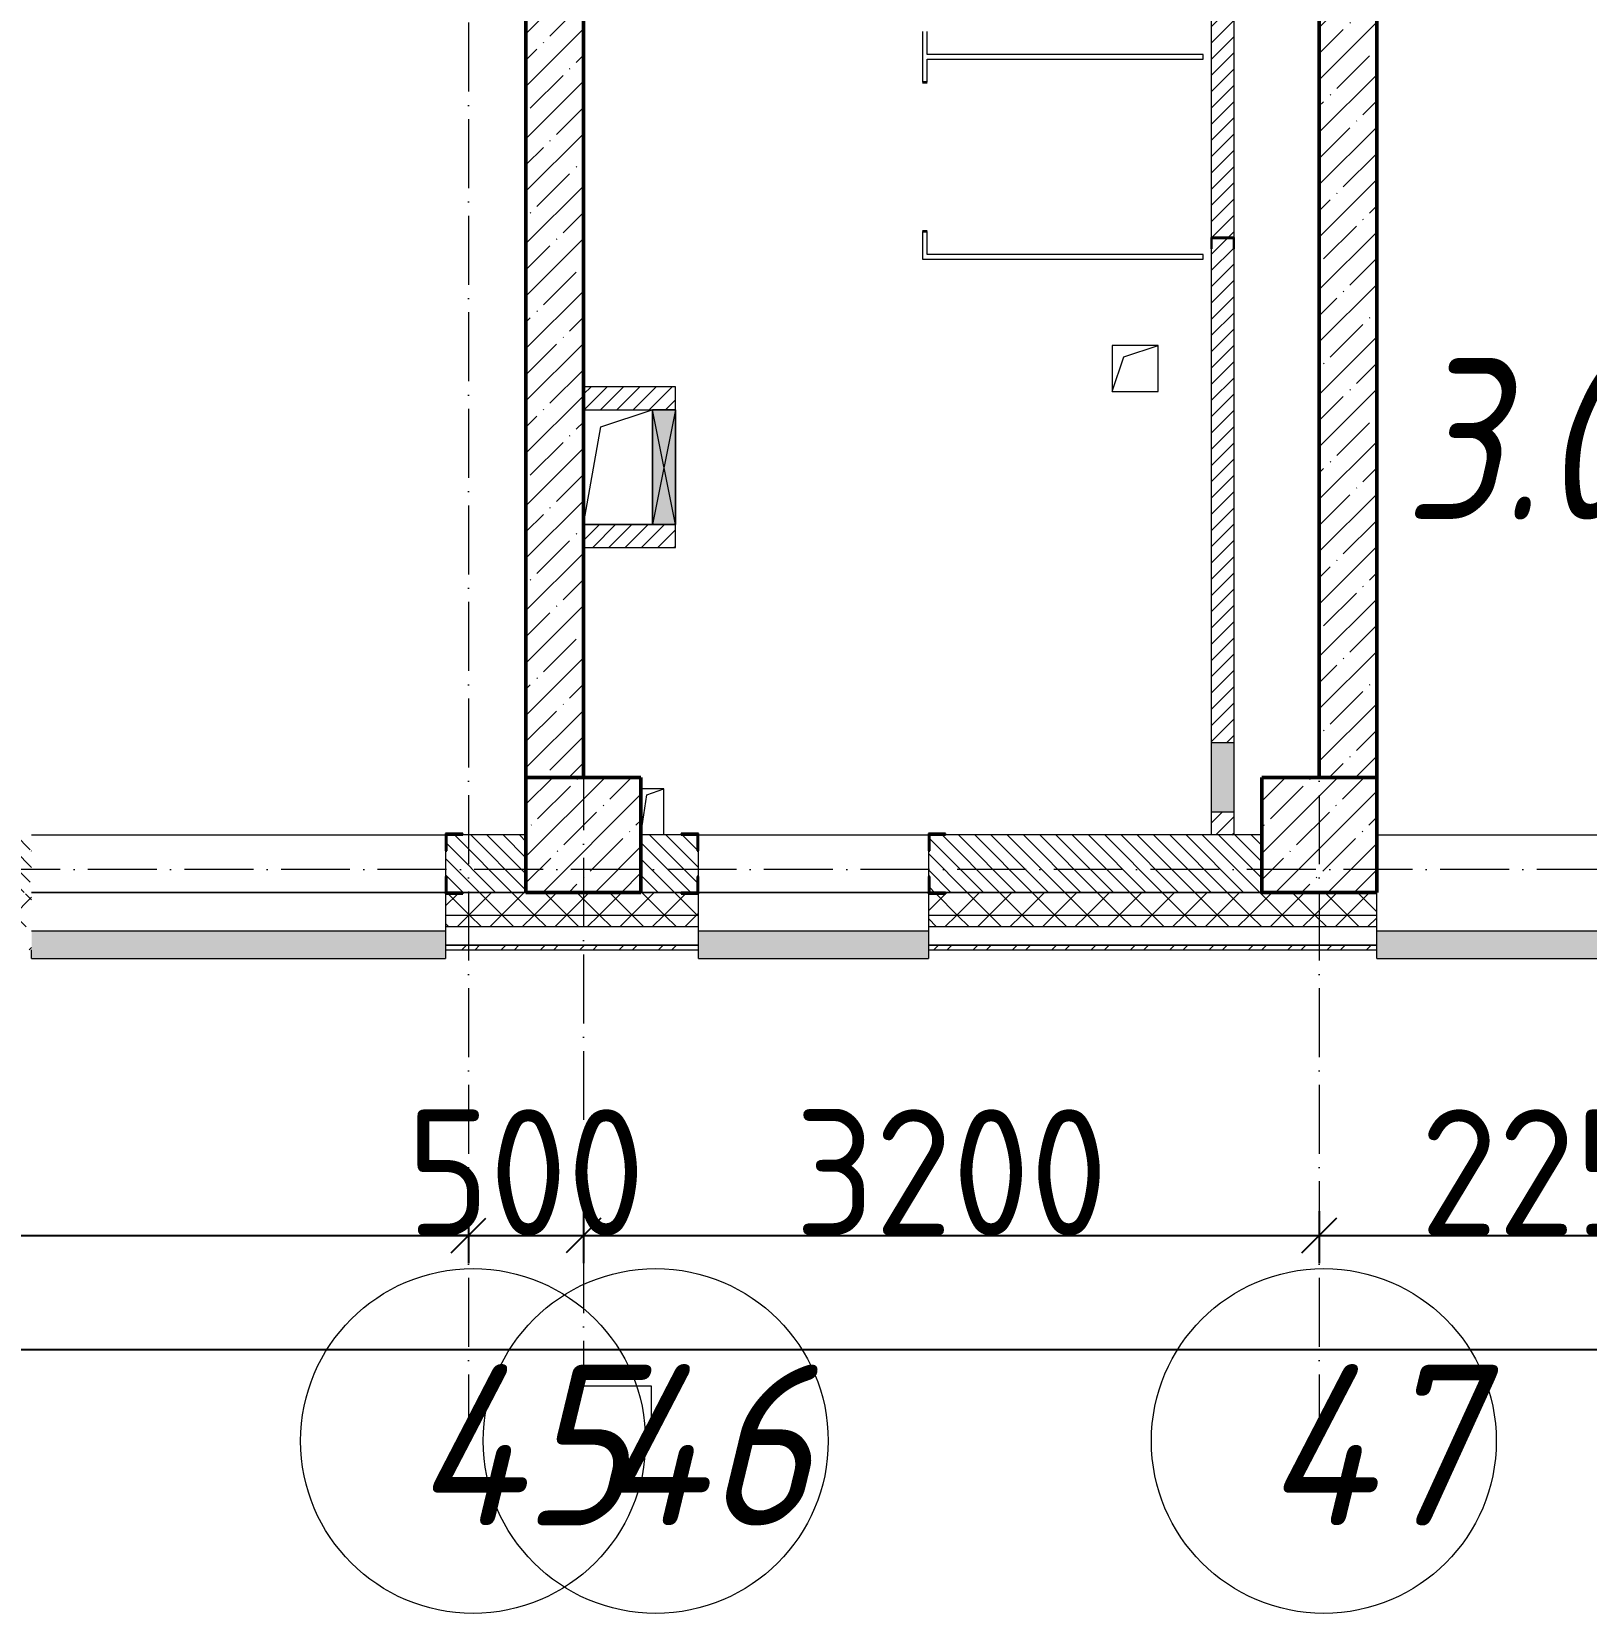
# Model space of a CAD drawing. Header units: millimetres. Extents: x -12989 to 629078, y -109036 to 555275.
# Drawn here: x 584610 to 591372, y -38472 to -31590 of the extents above; entities that cross this region are included whole.
import ezdxf

# ---------------------------------------------------------------- set-up
doc = ezdxf.new("R2010")
doc.units = ezdxf.units.MM
doc.linetypes.add('50_200_ШТРИХ_1Т_ш5_п1_п1_', pattern=[700, 500, -100, 0, -100])
for name, color, linetype, lineweight in [('A-____-____-DIMS', 7, 'Continuous', 9), ('A-DETL-GENF-OTLN', 7, 'Continuous', 9), ('A-DOOR-OPNG-MCUT', 7, 'Continuous', 35), ('A-FLOR-____-OTLN', 7, 'Continuous', 9), ('A-GENM-____-MCUT', 7, 'Continuous', 25), ('A-GENM-____-OTLN', 7, 'Continuous', 9), ('A-GENM-____-OTLN-1', 7, 'Continuous', 25), ('A-GLAZ-____-OTLN', 7, 'Continuous', 9), ('A-WALL-____-MCUT', 7, 'Continuous', 13), ('A-WALL-____-MCUT-1', 7, 'Continuous', 9), ('A-WALL-____-MCUT-2', 7, 'Continuous', 50), ('A-WALL-____-OTLN', 7, 'Continuous', 9), ('A-WALL-____-PATT-1', 7, 'Continuous', 9), ('A-WALL-FNSH-MCUT-1', 7, 'Continuous', 9), ('S-COLS-____-MCUT', 7, 'Continuous', 50), ('S-COLS-____-OTLN', 7, 'Continuous', 9), ('S-GRID-____-IDEN', 7, 'Continuous', 9), ('S-GRID-____-OTLN-1', 7, '50_200_ШТРИХ_1Т_ш5_п1_п1_', 9), ('Марки помещений', 7, 'Continuous', 9)]:
    doc.layers.add(name, color=color, linetype=linetype, lineweight=lineweight)
doc.layers.add('A-DOOR-____-OTLN-1', color=7, linetype='Continuous', lineweight=9, true_color=0xffffff)
doc.layers.add('A-GLAZ-____-OTLN-1', color=7, linetype='Continuous', lineweight=9, true_color=0xc0c0c0)
doc.styles.add('ISOCPEUR_I_2', font='isocpeui.ttf', dxfattribs={"width": 0.85, "height": 2.3})
doc.styles.add('ISOCPEUR_I_9', font='isocpeui.ttf', dxfattribs={"width": 0.9, "height": 250})
doc.styles.add('СПДС', font='isocpeur.ttf', dxfattribs={"width": 0.9})
doc.dimstyles.new('ISO-2_5_0_9К_БОЛЬШОЙ_ОСИ', dxfattribs={"dimscale": 304.8, "dimtxt": 248.995294, "dimasz": 0.492126, "dimexe": 0.393701, "dimexo": 0, "dimgap": 0, "dimtad": 1, "dimdec": 0, "dimzin": 0, "dimdsep": 46, "dimtxsty": 'ISOCPEUR_I_9', "dimblk1": 'OBLIQUE', "dimblk2": 'OBLIQUE', "dimsah": 1, "dimcen": 0.09, "dimdle": 0.393701, "dimazin": 0, "dimtfac": 1, "dimtdec": 4, "dimtix": 1, "dimtmove": 0, "dimatfit": 3, "dimfxl": 1, "dimtvp": 1, "dimtolj": 1, "dimtzin": 0, "dimarcsym": 2})
pattern_1 = [(45, (523510, -90515.61), (-114.04925, 114.04925), []), (45, (523624.06, -90515.61), (-114.04925, 114.04925), [201.612, -40.322, 3.353, -36.97])]
pattern_2 = [(45, (523510.01, -90515.61), (-70.71068, 70.71068), []), (135, (523510.01, -90515.61), (-70.71068, -70.71068), [])]
pattern_3 = [(45, (523510.01, -90515.614), (-35.35534, 35.35534), [])]
pattern_4 = [(135, (523510.01, -90515.614), (-35.35534, -35.35534), [])]

# ---------------------------------------------------------------- blocks, each defined once
blk = doc.blocks.new('BSC_Колонна _Прямоугольная - 500х500-V20-АР1_План отверстий 3 этажа в осях 1-64_Ю-ЯЯ')
at = {"layer": 'S-COLS-____-OTLN'}
h = blk.add_hatch(dxfattribs=at)
h.set_pattern_fill('FP_27', color=256, style=0, pattern_type=2)
h.set_pattern_definition([(45, (-63500, -55431.04), (-114.04925, 114.04925), []), (45, (-63385.95, -55431.04), (-114.04925, 114.04925), [201.613, -40.323, 3.353, -36.97])])
h.paths.add_polyline_path([(-250, -250), (250, -250), (250, 250), (-250, 250)], flags=0)
at = {"layer": 'S-COLS-____-MCUT'}
for p, q in [((250, 250), (-250, 250)), ((-250, 250), (-250, -250)), ((250, -250), (250, 250)), ((-250, -250), (250, -250))]:
    blk.add_line(p, q, dxfattribs=at)
blk = doc.blocks.new('BSC_Колонна _Прямоугольная - 500х500-V61-АР1_План отверстий 3 этажа в осях 1-64_Ю-ЯЯ')
at = {"layer": 'S-COLS-____-OTLN'}
h = blk.add_hatch(dxfattribs=at)
h.set_pattern_fill('FP_69', color=256, style=0, pattern_type=2)
h.set_pattern_definition([(45, (-66700, -55431.04), (-114.04925, 114.04925), []), (45, (-66585.95, -55431.04), (-114.04925, 114.04925), [201.613, -40.323, 3.353, -36.97])])
h.paths.add_polyline_path([(-250, -250), (250, -250), (250, 250), (-250, 250)], flags=0)
at = {"layer": 'S-COLS-____-MCUT'}
for p, q in [((250, 250), (-250, 250)), ((-250, 250), (-250, -250)), ((250, -250), (250, 250)), ((-250, -250), (250, -250))]:
    blk.add_line(p, q, dxfattribs=at)
blk = doc.blocks.new('DOR_ДУ_распашная__1Ст_Прямоугольная_ШЕР - Вн_650х2100h_Кабинки С_у-18405741-АР1_План отверстий 3 этажа в осях 1-64_Ю-ЯЯ')
at = {"layer": 'A-DOOR-OPNG-MCUT'}
for p, q in [((-325, -10), (-325, 10)), ((325, 10), (325, -10))]:
    blk.add_line(p, q, dxfattribs=at)
blk = doc.blocks.new('Фахверк_СКБ_Уголок - 250_2700-27497298-АР1_План отверстий 3 этажа в осях 1-64_Ю-ЯЯ')
at = {"layer": 'A-GENM-____-MCUT'}
for p, q in [((200, 181), (125, 181)), ((125, 181), (125, 106)), ((131, 106), (131, 175)), ((131, 175), (200, 175)), ((200, 175), (200, 181)), ((125, 106), (131, 106)), ((131, -6), (125, -6)), ((125, -6), (125, -81)), ((131, -75), (131, -6)), ((125, -81), (200, -81)), ((200, -75), (131, -75)), ((200, -81), (200, -75))]:
    blk.add_line(p, q, dxfattribs=at)
blk = doc.blocks.new('154_Фахверк_СКБ_Швеллер - Тип_100_3960-28331862-АР1_План отверстий 3 этажа в осях 1-64_Ю-ЯЯ')
at = {"layer": 'A-GENM-____-MCUT'}
for p, q in [((175, 50), (125, 50)), ((125, 50), (125, -50)), ((128, 47), (175, 47)), ((128, -47), (128, 47)), ((175, 47), (175, 50)), ((125, -50), (175, -50)), ((175, -47), (128, -47)), ((175, -50), (175, -47))]:
    blk.add_line(p, q, dxfattribs=at)
blk = doc.blocks.new('AR_Отверстие Ниша - Лючок-32402933-АР1_План отверстий 3 этажа в осях 1-64_Ю-ЯЯ')
at = {"layer": 'A-GLAZ-____-OTLN'}
blk.add_hatch(color=256, dxfattribs=at).paths.add_polyline_path([(150, -50), (150, 50), (-150, 50), (-150, -50)], flags=0)
for p, q in [((150, 50), (-150, 50)), ((-150, 50), (-150, -50)), ((150, -50), (150, 50)), ((-150, -50), (150, -50))]:
    blk.add_line(p, q, dxfattribs=at)
blk = doc.blocks.new('AR_Отверстие прямоугольное _в плите_ - AR_Отверстие прямоугольное _в плите_-30459207-АР1_План отверстий 3 этажа в осях 1-64_Ю-ЯЯ')
at = {"layer": 'A-GENM-____-OTLN'}
for p, q in [((100, 100), (-100, 100)), ((-100, 100), (-100, -100)), ((-50, 50), (100, 100)), ((100, -100), (100, 100)), ((-100, -100), (-50, 50)), ((-100, -100), (100, -100))]:
    blk.add_line(p, q, dxfattribs=at)
blk = doc.blocks.new('AR_Отверстие прямоугольное _в плите_ - AR_Отверстие прямоугольное _в плите_-30510843-АР1_План отверстий 3 этажа в осях 1-64_Ю-ЯЯ')
at = {"layer": 'A-GENM-____-OTLN'}
for p, q in [((50, 100), (-50, 100)), ((-50, -100), (-25, 75)), ((-25, 75), (50, 100)), ((50, -100), (50, 100))]:
    blk.add_line(p, q, dxfattribs=at)
blk = doc.blocks.new('AR_Отверстие прямоугольное _в плите_ - AR_Отверстие прямоугольное _в плите_-30459333-АР1_План отверстий 3 этажа в осях 1-64_Ю-ЯЯ')
at = {"layer": 'A-GENM-____-OTLN'}
for p, q in [((-75, 175), (148.4, 249.5)), ((-150, -250), (-75, 175)), ((-150, -250), (150, -250))]:
    blk.add_line(p, q, dxfattribs=at)
blk = doc.blocks.new('Отлив_СКБ - Отлив витража_120_НВФ-31885283-АР1_План отверстий 3 этажа в осях 1-64_Ю-ЯЯ')
at = {"layer": 'A-GLAZ-____-OTLN-1'}
for points in [[(426.9, -2), (1000, -2), (1000, 0), (0, 0), (0, -2)], [(426.9, -120), (1000, -120), (1000, -2), (0, -2), (0, -120)]]:
    blk.add_hatch(color=256, dxfattribs=at).paths.add_polyline_path(points, flags=0)
at = {"layer": 'A-GLAZ-____-OTLN'}
for p, q in [((0, 0), (1000, 0)), ((1000, -2), (0, -2)), ((0, -120), (0, -83)), ((0, -120), (1000, -120)), ((1000, -83), (1000, -120))]:
    blk.add_line(p, q, dxfattribs=at)
blk = doc.blocks.new('Отлив_СКБ - Отлив витража_120_НВФ-31885687-АР1_План отверстий 3 этажа в осях 1-64_Ю-ЯЯ')
at = {"layer": 'A-GLAZ-____-OTLN-1'}
for points in [[(0, -2), (1800, -2), (1800, 0), (0, 0)], [(945, -120), (1800, -120), (1800, -2), (0, -2), (0, -120), (878.1, -120)]]:
    blk.add_hatch(color=256, dxfattribs=at).paths.add_polyline_path(points, flags=0)
at = {"layer": 'A-GLAZ-____-OTLN'}
for p, q in [((0, 0), (1800, 0)), ((1800, -2), (0, -2)), ((0, -120), (0, -83)), ((0, -120), (1800, -120)), ((1800, -83), (1800, -120))]:
    blk.add_line(p, q, dxfattribs=at)
blk = doc.blocks.new('AR_Отверстие прямоугольное _в стене__БезПР - AR_Отверстие прямоугольное _в стене__БезПР-36789228-АР1_План отверстий 3 этажа в осях 1-64_Ю-ЯЯ')
at = {"layer": 'A-GLAZ-____-OTLN'}
blk.add_hatch(color=256, dxfattribs=at).paths.add_polyline_path([(250, -50), (250, 50), (-250, 50), (-250, -50), (-192.4, -50)], flags=0)
at = {"layer": 'A-DETL-GENF-OTLN'}
for p, q in [((-250, -50), (-250, 50)), ((-250, 50), (250, 50)), ((250, 50), (-250, -50)), ((-250, 50), (250, -50)), ((250, 50), (-250, 50)), ((-250, 50), (-250, -50)), ((250, 50), (250, -50)), ((250, -50), (250, 50)), ((250, -50), (-250, -50)), ((-250, -50), (250, -50))]:
    blk.add_line(p, q, dxfattribs=at)
at = {"layer": 'A-GLAZ-____-OTLN'}
blk.add_line((250, 50), (-250, 50), dxfattribs=at)
blk = doc.blocks.new('Ось сетки - Круг_Ø6_00__ISO-2_5_0_9K_-25732049-АР1_План отверстий 3 этажа в осях 1-64_Ю-ЯЯ')
at = {"layer": 'S-GRID-____-IDEN'}
blk.add_circle((0, 0), 3, dxfattribs=at)
blk = doc.blocks.new('_Oblique')
at = {"color": 0, "linetype": 'ByBlock', "lineweight": -2}
blk.add_line((-0.5, -0.5), (0.5, 0.5), dxfattribs=at)
blk = doc.blocks.new('*D2974')
at = {"layer": 'A-____-____-DIMS', "color": 0, "lineweight": -2, "transparency": 16777216}
for p, q in [((341270.7, -33068.9), (341270.7, -33295)), ((346770.7, -33068.9), (346770.7, -33295)), ((341150.7, -33175), (346890.7, -33175))]:
    blk.add_line(p, q, dxfattribs=at)
at = {"layer": 'Defpoints', "color": 0, "transparency": 16777216}
for p in [(341270.7, -33068.9), (346770.7, -33068.9), (346770.7, -33175)]:
    blk.add_point(p, dxfattribs=at)
at = {"layer": 'A-____-____-DIMS', "color": 0, "lineweight": -2, "transparency": 16777216, "xscale": 150, "yscale": 150, "zscale": 150, "rotation": 180}
blk.add_blockref('_Oblique', (341270.7, -33175), dxfattribs=at)
at = {"layer": 'A-____-____-DIMS', "color": 0, "lineweight": -2, "transparency": 16777216, "xscale": 150, "yscale": 150, "zscale": 150}
blk.add_blockref('_Oblique', (346770.7, -33175), dxfattribs=at)
at = {"layer": 'A-____-____-DIMS', "color": 0, "transparency": 16777216, "insert": (344020.7, -32900.7), "char_height": 548.64, "attachment_point": 5, "style": 'СПДС'}
blk.add_mtext('\\A1;5500', dxfattribs=at)
blk = doc.blocks.new('*D2975')
at = {"layer": 'A-____-____-DIMS', "color": 0, "lineweight": -2, "transparency": 16777216}
for p, q in [((346770.7, -33068.9), (346770.7, -33295)), ((347270.7, -33068.9), (347270.7, -33295)), ((346770.7, -33175), (346620.7, -33175)), ((346770.7, -33175), (347270.7, -33175)), ((347270.7, -33175), (347420.7, -33175))]:
    blk.add_line(p, q, dxfattribs=at)
at = {"layer": 'Defpoints', "color": 0, "transparency": 16777216}
for p in [(346770.7, -33068.9), (347270.7, -33068.9), (347270.7, -33175)]:
    blk.add_point(p, dxfattribs=at)
at = {"layer": 'A-____-____-DIMS', "color": 0, "lineweight": -2, "transparency": 16777216, "xscale": 150, "yscale": 150, "zscale": 150}
blk.add_blockref('_Oblique', (346770.7, -33175), dxfattribs=at)
at = {"layer": 'A-____-____-DIMS', "color": 0, "lineweight": -2, "transparency": 16777216, "xscale": 150, "yscale": 150, "zscale": 150, "rotation": 180}
blk.add_blockref('_Oblique', (347270.7, -33175), dxfattribs=at)
at = {"layer": 'A-____-____-DIMS', "color": 0, "transparency": 16777216, "insert": (347020.7, -32900.7), "char_height": 548.64, "attachment_point": 5, "style": 'СПДС'}
blk.add_mtext('\\A1;500', dxfattribs=at)
blk = doc.blocks.new('*D2976')
at = {"layer": 'A-____-____-DIMS', "color": 0, "lineweight": -2, "transparency": 16777216}
for p, q in [((347270.7, -33068.9), (347270.7, -33295)), ((350470.7, -33068.9), (350470.7, -33295)), ((347150.7, -33175), (350590.7, -33175))]:
    blk.add_line(p, q, dxfattribs=at)
at = {"layer": 'Defpoints', "color": 0, "transparency": 16777216}
for p in [(347270.7, -33068.9), (350470.7, -33068.9), (350470.7, -33175)]:
    blk.add_point(p, dxfattribs=at)
at = {"layer": 'A-____-____-DIMS', "color": 0, "lineweight": -2, "transparency": 16777216, "xscale": 150, "yscale": 150, "zscale": 150, "rotation": 180}
blk.add_blockref('_Oblique', (347270.7, -33175), dxfattribs=at)
at = {"layer": 'A-____-____-DIMS', "color": 0, "lineweight": -2, "transparency": 16777216, "xscale": 150, "yscale": 150, "zscale": 150}
blk.add_blockref('_Oblique', (350470.7, -33175), dxfattribs=at)
at = {"layer": 'A-____-____-DIMS', "color": 0, "transparency": 16777216, "insert": (348870.7, -32900.7), "char_height": 548.64, "attachment_point": 5, "style": 'СПДС'}
blk.add_mtext('\\A1;3200', dxfattribs=at)
blk = doc.blocks.new('*D2977')
at = {"layer": 'A-____-____-DIMS', "color": 0, "lineweight": -2, "transparency": 16777216}
for p, q in [((350470.7, -33068.9), (350470.7, -33295)), ((352720.7, -33068.9), (352720.7, -33295)), ((350350.7, -33175), (352840.7, -33175))]:
    blk.add_line(p, q, dxfattribs=at)
at = {"layer": 'Defpoints', "color": 0, "transparency": 16777216}
for p in [(350470.7, -33068.9), (352720.7, -33068.9), (352720.7, -33175)]:
    blk.add_point(p, dxfattribs=at)
at = {"layer": 'A-____-____-DIMS', "color": 0, "lineweight": -2, "transparency": 16777216, "xscale": 150, "yscale": 150, "zscale": 150, "rotation": 180}
blk.add_blockref('_Oblique', (350470.7, -33175), dxfattribs=at)
at = {"layer": 'A-____-____-DIMS', "color": 0, "lineweight": -2, "transparency": 16777216, "xscale": 150, "yscale": 150, "zscale": 150}
blk.add_blockref('_Oblique', (352720.7, -33175), dxfattribs=at)
at = {"layer": 'A-____-____-DIMS', "color": 0, "transparency": 16777216, "insert": (351595.7, -32900.7), "char_height": 548.64, "attachment_point": 5, "style": 'СПДС'}
blk.add_mtext('\\A1;2250', dxfattribs=at)
blk = doc.blocks.new('*D2979')
at = {"layer": 'A-____-____-DIMS', "color": 0, "lineweight": -2, "transparency": 16777216}
for p, q in [((281420.7, -33565.7), (281420.7, -33791.8)), ((354820.7, -33565.7), (354820.7, -33791.8)), ((281300.7, -33671.8), (354940.7, -33671.8))]:
    blk.add_line(p, q, dxfattribs=at)
at = {"layer": 'Defpoints', "color": 0, "transparency": 16777216}
for p in [(281420.7, -33565.7), (354820.7, -33565.7), (354820.7, -33671.8)]:
    blk.add_point(p, dxfattribs=at)
at = {"layer": 'A-____-____-DIMS', "color": 0, "lineweight": -2, "transparency": 16777216, "xscale": 150, "yscale": 150, "zscale": 150, "rotation": 180}
blk.add_blockref('_Oblique', (281420.7, -33671.8), dxfattribs=at)
at = {"layer": 'A-____-____-DIMS', "color": 0, "lineweight": -2, "transparency": 16777216, "xscale": 150, "yscale": 150, "zscale": 150}
blk.add_blockref('_Oblique', (354820.7, -33671.8), dxfattribs=at)
at = {"layer": 'A-____-____-DIMS', "color": 0, "transparency": 16777216, "insert": (318120.7, -33397.5), "char_height": 548.64, "attachment_point": 5, "style": 'СПДС'}
blk.add_mtext('\\A1;73400', dxfattribs=at)
blk = doc.blocks.new('3эт')
at = {"layer": 'S-GRID-____-OTLN-1', "color": 251, "ltscale": 0.6, "true_color": 0x636466}
for p, q in [((346770.7, 4029.4), (346770.7, -33971.9)), ((350470.7, 4029.4), (350470.7, -33971.9)), ((347270.7, 3756), (347270.7, -33828.9)), ((387845.1, -31582.4), (279101.9, -31582.4)), ((347270.7, -33828.9), (347565.2, -33828.9)), ((347565.2, -33828.9), (347565.2, -33971.9))]:
    blk.add_line(p, q, dxfattribs=at)
at = {"layer": 'S-GRID-____-IDEN', "xscale": 250, "yscale": 250, "zscale": 99.99999999999993, "rotation": 180}
for p in [(346790.6, -34069.4), (347585.1, -34069.4), (350490.6, -34069.4)]:
    blk.add_blockref('Ось сетки - Круг_Ø6_00__ISO-2_5_0_9K_-25732049-АР1_План отверстий 3 этажа в осях 1-64_Ю-ЯЯ', p, dxfattribs=at)
at = {"layer": 'S-GRID-____-IDEN', "char_height": 700, "width": 425.696, "attachment_point": 1, "style": 'ISOCPEUR_I_9'}
for s, insert in [('45', (346530.1, -33737)), ('46', (347324.6, -33737)), ('47', (350230.1, -33737))]:
    blk.add_mtext(s, dxfattribs=dict(at, insert=insert))
at = {"layer": 'A-____-____-DIMS'}
for base, p1, p2, override, picture, middle in [((346770.7, -33175), (341270.7, -33068.9), (346770.7, -33068.9), {"dimtxt": 1.8, "dimpost": '<>', "dimtxsty": 'СПДС', "dimfxl": 5500}, '*D2974', (344020.7, -32900.7)), ((347270.7, -33175), (346770.7, -33068.9), (347270.7, -33068.9), {"dimtxt": 1.8, "dimpost": '<>', "dimtxsty": 'СПДС', "dimfxl": 500}, '*D2975', (347020.7, -32900.7)), ((350470.7, -33175), (347270.7, -33068.9), (350470.7, -33068.9), {"dimtxt": 1.8, "dimpost": '<>', "dimtxsty": 'СПДС', "dimfxl": 3200}, '*D2976', (348870.7, -32900.7)), ((352720.7, -33175), (350470.7, -33068.9), (352720.7, -33068.9), {"dimtxt": 1.8, "dimpost": '<>', "dimtxsty": 'СПДС', "dimfxl": 2250}, '*D2977', (351595.7, -32900.7)), ((354820.7, -33671.8), (281420.7, -33565.7), (354820.7, -33565.7), {"dimtxt": 1.8, "dimpost": '<>', "dimtxsty": 'СПДС', "dimfxl": 73400}, '*D2979', (318120.7, -33397.5))]:
    dim = blk.add_linear_dim(base=base, p1=p1, p2=p2, dimstyle='ISO-2_5_0_9К_БОЛЬШОЙ_ОСИ', override=override, dxfattribs=at)
    dim.commit()
    dim.dimension.update_dxf_attribs({"geometry": picture, "text_midpoint": middle})

msp = doc.modelspace()

# ---------------------------------------------------------------- hatches: boundary and pattern name
at = {"layer": 'A-WALL-____-PATT-1'}
h = msp.add_hatch(dxfattribs=at)
h.set_pattern_fill('FP_12', color=256, style=0, pattern_type=2)
h.set_pattern_definition(pattern_1)
h.paths.add_polyline_path([(590210.0077, -34834.5723), (590460.0077, -34834.5723), (590460.0077, -27334.5723), (590210.0077, -27334.5723), (590210.0077, -33292.1615)], flags=0)
h = msp.add_hatch(dxfattribs=at)
h.set_pattern_fill('FP_8', color=256, style=0, pattern_type=2)
h.set_pattern_definition(pattern_3)
h.paths.add_polyline_path([(589740.0077, -35084.5723), (589840.0077, -35084.5723), (589840.0077, -34984.5723), (589740.0077, -34984.5723)], flags=0)
h.paths.add_polyline_path([(589832.2407, -34684.5723), (589840.0077, -34684.5723), (589840.0077, -32534.5723), (589837.0077, -32534.5723), (589837.0077, -32487.5723), (589743.0077, -32487.5723), (589743.0077, -32534.5723), (589740.0077, -32534.5723), (589740.0077, -34684.5723)], flags=0)
h.paths.add_polyline_path([(589837.0077, -32484.5723), (589840.0077, -32484.5723), (589840.0077, -31494.5723), (589740.0077, -31494.5723), (589740.0077, -32484.5723), (589789.5222, -32484.5723)], flags=0)
h.paths.add_polyline_path([(589762.5319, -31094.5723), (589840.0077, -31094.5723), (589840.0077, -30664.5723), (589740.0077, -30664.5723), (589740.0077, -31094.5723)], flags=0)
h.paths.add_polyline_path([(589840.0077, -30164.5723), (589840.0077, -27949.5723), (589740.0077, -27949.5723), (589740.0077, -30164.5723), (589744.4737, -30164.5723)], flags=0)
h.paths.add_polyline_path([(589840.0077, -27649.5723), (589840.0077, -27534.5723), (589740.0077, -27534.5723), (589740.0077, -27649.5723), (589835.216, -27649.5723)], flags=0)
h = msp.add_hatch(dxfattribs=at)
h.set_pattern_fill('FP_12', color=256, style=0, pattern_type=2)
h.set_pattern_definition(pattern_1)
h.paths.add_polyline_path([(587010.0077, -34834.5723), (587010.0077, -27834.5723), (586760.0077, -27834.5723), (586760.0077, -34834.5723)], flags=0)
h = msp.add_hatch(dxfattribs=at)
h.set_pattern_fill('FP_8', color=256, style=0, pattern_type=2)
h.set_pattern_definition(pattern_3)
h.paths.add_polyline_path([(587010.0077, -33234.5723), (587310.0077, -33234.5723), (587310.0077, -33134.5723), (587010.0077, -33134.5723)], flags=0)
h = msp.add_hatch(dxfattribs=at)
h.set_pattern_fill('FP_8', color=256, style=0, pattern_type=2)
h.set_pattern_definition(pattern_3)
h.paths.add_polyline_path([(587310.0077, -33234.5723), (587410.0077, -33234.5723), (587410.0077, -33134.5723), (587310.0077, -33134.5723)], flags=0)
h = msp.add_hatch(dxfattribs=at)
h.set_pattern_fill('FP_8', color=256, style=0, pattern_type=2)
h.set_pattern_definition(pattern_3)
h.paths.add_polyline_path([(587010.0077, -33834.5723), (587410.0077, -33834.5723), (587410.0077, -33734.5723), (587010.0077, -33734.5723)], flags=0)
h = msp.add_hatch(dxfattribs=at)
h.set_pattern_fill('FP_9', color=256, style=0, pattern_type=2)
h.set_pattern_definition(pattern_4)
h.paths.add_polyline_path([(586416.0077, -35334.5723), (586760.0077, -35334.5723), (586760.0077, -35084.5723), (586416.0077, -35084.5723), (586416.0077, -35153.5723), (586410.0077, -35153.5723), (586410.0077, -35265.5723), (586416.0077, -35265.5723)], flags=0)
h.paths.add_polyline_path([(584535.0077, -35334.5723), (584604.0077, -35334.5723), (584604.0077, -35265.5723), (584610.0077, -35265.5723), (584610.0077, -35153.5723), (584604.0077, -35153.5723), (584604.0077, -35084.5723), (583416.0077, -35084.5723), (583416.0077, -35153.5723), (583410.0077, -35153.5723), (583410.0077, -35265.5723), (583416.0077, -35265.5723), (583416.0077, -35334.5723), (583589.7675, -35334.5723)], flags=0)
h.paths.add_polyline_path([(581604.0077, -35334.5723), (581604.0077, -35265.5723), (581610.0077, -35265.5723), (581610.0077, -35153.5723), (581604.0077, -35153.5723), (581604.0077, -35084.5723), (581260.0077, -35084.5723), (581260.0077, -35334.5723), (581535.0077, -35334.5723)], flags=0)
h = msp.add_hatch(dxfattribs=at)
h.set_pattern_fill('FP_9', color=256, style=0, pattern_type=2)
h.set_pattern_definition(pattern_4)
h.paths.add_polyline_path([(589960.0077, -35334.5723), (589960.0077, -35084.5723), (588516.0077, -35084.5723), (588516.0077, -35153.5723), (588510.0077, -35153.5723), (588510.0077, -35265.5723), (588516.0077, -35265.5723), (588516.0077, -35334.5723), (588892.1604, -35334.5723)], flags=0)
h.paths.add_polyline_path([(587260.0077, -35334.5723), (587504.0077, -35334.5723), (587504.0077, -35265.5723), (587510.0077, -35265.5723), (587510.0077, -35153.5723), (587504.0077, -35153.5723), (587504.0077, -35084.5723), (587260.0077, -35084.5723), (587260.0077, -35328.5723)], flags=0)
h = msp.add_hatch(dxfattribs=at)
h.set_pattern_fill('FP_4', color=256, style=0, pattern_type=2)
h.set_pattern_definition(pattern_2)
h.paths.add_polyline_path([(597729.4818, -35434.5723), (597810.0077, -35434.5723), (597810.0077, -35334.5723), (591460.0077, -35334.5723), (591460.0077, -35434.5723), (594194.5532, -35434.5723)], flags=0)
h.paths.add_polyline_path([(587124.6961, -35434.5723), (587510.0077, -35434.5723), (587510.0077, -35340.5723), (587435.0077, -35340.5723), (587435.0077, -35334.5723), (586485.0077, -35334.5723), (586485.0077, -35340.5723), (586410.0077, -35340.5723), (586410.0077, -35434.5723), (586760.0077, -35434.5723)], flags=0)
h.paths.add_polyline_path([(588892.1604, -35434.5723), (590460.0077, -35434.5723), (590460.0077, -35334.5723), (588585.0077, -35334.5723), (588585.0077, -35340.5723), (588510.0077, -35340.5723), (588510.0077, -35434.5723)], flags=0)
h.paths.add_polyline_path([(583485.0077, -35434.5723), (584610.0077, -35434.5723), (584610.0077, -35340.5723), (584535.0077, -35340.5723), (584535.0077, -35334.5723), (583485.0077, -35334.5723), (583485.0077, -35340.5723), (583410.0077, -35340.5723), (583410.0077, -35434.5723), (583416.0077, -35434.5723)], flags=0)
h.paths.add_polyline_path([(581610.0077, -35434.5723), (581610.0077, -35340.5723), (581535.0077, -35340.5723), (581535.0077, -35334.5723), (580485.0077, -35334.5723), (580485.0077, -35340.5723), (580410.0077, -35340.5723), (580410.0077, -35434.5723), (580938.5711, -35434.5723)], flags=0)
h.paths.add_polyline_path([(577485.0077, -35434.5723), (578610.0077, -35434.5723), (578610.0077, -35340.5723), (578535.0077, -35340.5723), (578535.0077, -35334.5723), (577485.0077, -35334.5723), (577485.0077, -35340.5723), (577410.0077, -35340.5723), (577410.0077, -35434.5723)], flags=0)
h.paths.add_polyline_path([(575535.0077, -35434.5723), (575610.0077, -35434.5723), (575610.0077, -35340.5723), (575535.0077, -35340.5723), (575535.0077, -35334.5723), (574485.0077, -35334.5723), (574485.0077, -35340.5723), (574410.0077, -35340.5723), (574410.0077, -35434.5723), (574752.4461, -35434.5723)], flags=0)
h.paths.add_polyline_path([(571760.0077, -35434.5723), (572610.0077, -35434.5723), (572610.0077, -35340.5723), (572535.0077, -35340.5723), (572535.0077, -35334.5723), (571485.0077, -35334.5723), (571485.0077, -35340.5723), (571410.0077, -35340.5723), (571410.0077, -35434.5723), (571485.0077, -35434.5723)], flags=0)
h.paths.add_polyline_path([(569450.0532, -35434.5723), (569610.0077, -35434.5723), (569610.0077, -35340.5723), (569535.0077, -35340.5723), (569535.0077, -35334.5723), (567935.0077, -35334.5723), (567935.0077, -35340.5723), (567860.0077, -35340.5723), (567860.0077, -35434.5723), (568566.3211, -35434.5723)], flags=0)
h.paths.add_polyline_path([(565915.1246, -35434.5723), (566060.0077, -35434.5723), (566060.0077, -35340.5723), (565985.0077, -35340.5723), (565985.0077, -35334.5723), (564935.0077, -35334.5723), (564935.0077, -35340.5723), (564860.0077, -35340.5723), (564860.0077, -35434.5723)], flags=0)
h.paths.add_polyline_path([(563060.0077, -35434.5723), (563060.0077, -35340.5723), (562985.0077, -35340.5723), (562985.0077, -35334.5723), (561935.0077, -35334.5723), (561935.0077, -35340.5723), (561860.0077, -35340.5723), (561860.0077, -35434.5723), (562380.1961, -35434.5723)], flags=0)
h.paths.add_polyline_path([(559728.9996, -35434.5723), (560060.0077, -35434.5723), (560060.0077, -35340.5723), (559985.0077, -35340.5723), (559985.0077, -35334.5723), (558935.0077, -35334.5723), (558935.0077, -35340.5723), (558860.0077, -35340.5723), (558860.0077, -35434.5723), (559287.1336, -35434.5723)], flags=0)
h.paths.add_polyline_path([(555935.0077, -35434.5723), (557060.0077, -35434.5723), (557060.0077, -35340.5723), (556985.0077, -35340.5723), (556985.0077, -35334.5723), (555935.0077, -35334.5723), (555935.0077, -35340.5723), (555860.0077, -35340.5723), (555860.0077, -35434.5723), (555866.0077, -35434.5723)], flags=0)
h.paths.add_polyline_path([(552860.0077, -35434.5723), (554060.0077, -35434.5723), (554060.0077, -35340.5723), (553985.0077, -35340.5723), (553985.0077, -35334.5723), (552935.0077, -35334.5723), (552935.0077, -35340.5723), (552860.0077, -35340.5723)], flags=0)
h.paths.add_polyline_path([(551060.0077, -35434.5723), (551060.0077, -35340.5723), (550985.0077, -35340.5723), (550985.0077, -35334.5723), (549935.0077, -35334.5723), (549935.0077, -35340.5723), (549860.0077, -35340.5723), (549860.0077, -35434.5723), (550891.6782, -35434.5723)], flags=0)
h.paths.add_polyline_path([(546935.0077, -35434.5723), (548060.0077, -35434.5723), (548060.0077, -35340.5723), (547985.0077, -35340.5723), (547985.0077, -35334.5723), (546935.0077, -35334.5723), (546935.0077, -35340.5723), (546860.0077, -35340.5723), (546860.0077, -35434.5723), (546866.0077, -35434.5723)], flags=0)
h.paths.add_polyline_path([(545060.0077, -35434.5723), (545060.0077, -35340.5723), (544985.0077, -35340.5723), (544985.0077, -35334.5723), (543935.0077, -35334.5723), (543935.0077, -35340.5723), (543860.0077, -35340.5723), (543860.0077, -35434.5723), (544985.0077, -35434.5723)], flags=0)
h.paths.add_polyline_path([(541710.0077, -35434.5723), (542060.0077, -35434.5723), (542060.0077, -35340.5723), (541985.0077, -35340.5723), (541985.0077, -35334.5723), (540935.0077, -35334.5723), (540935.0077, -35340.5723), (540860.0077, -35340.5723), (540860.0077, -35434.5723), (541210.0077, -35434.5723)], flags=0)
h.paths.add_polyline_path([(539860.0077, -35434.5723), (539860.0077, -35340.5723), (539785.0077, -35340.5723), (539785.0077, -35334.5723), (530060.0077, -35334.5723), (530060.0077, -35434.5723), (539403.1603, -35434.5723)], flags=0)
h.paths.add_polyline_path([(529060.0077, -35434.5723), (529060.0077, -35334.5723), (521060.0077, -35334.5723), (521060.0077, -35434.5723), (527030.9103, -35434.5723)], flags=0)
h = msp.add_hatch(dxfattribs=at)
h.set_pattern_fill('FP_4', color=256, style=0, pattern_type=2)
h.set_pattern_definition(pattern_2)
h.paths.add_polyline_path([(597810.0077, -35484.5723), (597810.0077, -35434.5723), (591460.0077, -35434.5723), (591460.0077, -35484.5723), (597729.4818, -35484.5723)], flags=0)
h.paths.add_polyline_path([(590460.0077, -35484.5723), (590460.0077, -35434.5723), (588510.0077, -35434.5723), (588510.0077, -35484.5723), (588892.1604, -35484.5723)], flags=0)
h.paths.add_polyline_path([(584610.0077, -35484.5723), (584610.0077, -35434.5723), (583410.0077, -35434.5723), (583410.0077, -35484.5723), (583589.7675, -35484.5723)], flags=0)
h.paths.add_polyline_path([(587124.6961, -35484.5723), (587510.0077, -35484.5723), (587510.0077, -35434.5723), (586410.0077, -35434.5723), (586410.0077, -35484.5723)], flags=0)
h.paths.add_polyline_path([(580938.5711, -35484.5723), (581610.0077, -35484.5723), (581610.0077, -35434.5723), (580410.0077, -35434.5723), (580410.0077, -35484.5723)], flags=0)
h.paths.add_polyline_path([(578610.0077, -35484.5723), (578610.0077, -35434.5723), (577410.0077, -35434.5723), (577410.0077, -35484.5723), (578287.3746, -35484.5723)], flags=0)
h.paths.add_polyline_path([(575610.0077, -35484.5723), (575610.0077, -35434.5723), (574410.0077, -35434.5723), (574410.0077, -35484.5723), (574752.4461, -35484.5723)], flags=0)
h.paths.add_polyline_path([(572610.0077, -35484.5723), (572610.0077, -35434.5723), (571410.0077, -35434.5723), (571410.0077, -35484.5723), (572101.2496, -35484.5723)], flags=0)
h.paths.add_polyline_path([(569610.0077, -35484.5723), (569610.0077, -35434.5723), (567860.0077, -35434.5723), (567860.0077, -35484.5723), (569450.0532, -35484.5723)], flags=0)
h.paths.add_polyline_path([(566060.0077, -35484.5723), (566060.0077, -35434.5723), (564860.0077, -35434.5723), (564860.0077, -35484.5723), (565915.1246, -35484.5723)], flags=0)
h.paths.add_polyline_path([(563060.0077, -35484.5723), (563060.0077, -35434.5723), (561860.0077, -35434.5723), (561860.0077, -35484.5723), (562380.1961, -35484.5723)], flags=0)
h.paths.add_polyline_path([(560060.0077, -35484.5723), (560060.0077, -35434.5723), (558860.0077, -35434.5723), (558860.0077, -35484.5723), (559728.9996, -35484.5723)], flags=0)
h.paths.add_polyline_path([(555860.0077, -35484.5723), (557060.0077, -35484.5723), (557060.0077, -35434.5723), (555860.0077, -35434.5723)], flags=0)
h.paths.add_polyline_path([(553542.8746, -35484.5723), (554060.0077, -35484.5723), (554060.0077, -35434.5723), (552860.0077, -35434.5723), (552860.0077, -35484.5723)], flags=0)
h.paths.add_polyline_path([(550891.6782, -35484.5723), (551060.0077, -35484.5723), (551060.0077, -35434.5723), (549860.0077, -35434.5723), (549860.0077, -35484.5723), (550007.946, -35484.5723)], flags=0)
h.paths.add_polyline_path([(548060.0077, -35484.5723), (548060.0077, -35434.5723), (546860.0077, -35434.5723), (546860.0077, -35484.5723), (547356.7496, -35484.5723)], flags=0)
h.paths.add_polyline_path([(544705.5532, -35484.5723), (545060.0077, -35484.5723), (545060.0077, -35434.5723), (543860.0077, -35434.5723), (543860.0077, -35484.5723)], flags=0)
h.paths.add_polyline_path([(542054.3567, -35484.5723), (542060.0077, -35484.5723), (542060.0077, -35434.5723), (540860.0077, -35434.5723), (540860.0077, -35484.5723), (541170.6246, -35484.5723)], flags=0)
h.paths.add_polyline_path([(539403.1603, -35484.5723), (539860.0077, -35484.5723), (539860.0077, -35434.5723), (530060.0077, -35434.5723), (530060.0077, -35484.5723), (537635.696, -35484.5723)], flags=0)
h.paths.add_polyline_path([(529060.0077, -35484.5723), (529060.0077, -35434.5723), (520960.0077, -35434.5723), (520960.0077, -35484.5723), (527030.9103, -35484.5723)], flags=0)
h = msp.add_hatch(dxfattribs=at)
h.set_pattern_fill('FP_6', color=256, style=0, pattern_type=2)
h.set_pattern_definition([(45, (523510.01, -90515.61), (-85.53659, 85.53659), []), (45, (523567.03, -90515.61), (-85.53659, 85.53659), [])])
h.paths.add_polyline_path([(597710.0077, -35584.5723), (597710.0077, -35564.5723), (591460.0077, -35564.5723), (591460.0077, -35584.5723), (594194.5532, -35584.5723)], flags=0)
h.paths.add_polyline_path([(590460.0077, -35584.5723), (590460.0077, -35564.5723), (588510.0077, -35564.5723), (588510.0077, -35584.5723), (588892.1604, -35584.5723)], flags=0)
h.paths.add_polyline_path([(586410.0077, -35584.5723), (587510.0077, -35584.5723), (587510.0077, -35564.5723), (586410.0077, -35564.5723)], flags=0)
h.paths.add_polyline_path([(584030.0077, -35584.5723), (584610.0077, -35584.5723), (584610.0077, -35564.5723), (584030.0077, -35564.5723)], flags=0)

# ---------------------------------------------------------------- linework, layer by layer
at = {"layer": 'A-FLOR-____-OTLN'}
msp.add_line((587310.0077, -33734.0327), (587010.0077, -33734.0327), dxfattribs=at)
at = {"layer": 'A-WALL-____-MCUT'}
for p, q in [((586760.0077, -35084.5723), (586485.0077, -35084.5723)), ((587435.0077, -35084.5723), (587260.0077, -35084.5723)), ((589960.0077, -35084.5723), (588585.0077, -35084.5723)), ((586410.0077, -35153.5723), (586410.0077, -35265.5723)), ((587510.0077, -35265.5723), (587510.0077, -35153.5723)), ((588510.0077, -35153.5723), (588510.0077, -35265.5723)), ((586410.0077, -35340.5723), (586410.0077, -35564.5723)), ((587510.0077, -35564.5723), (587510.0077, -35340.5723)), ((588510.0077, -35340.5723), (588510.0077, -35564.5723)), ((590460.0077, -35564.5723), (590460.0077, -35334.5723)), ((586410.0077, -35564.5723), (587510.0077, -35564.5723)), ((588510.0077, -35564.5723), (590460.0077, -35564.5723))]:
    msp.add_line(p, q, dxfattribs=at)
at = {"layer": 'A-WALL-____-MCUT-1'}
for p, q in [((586760.0077, -35334.5723), (586485.0077, -35334.5723)), ((586485.0077, -35334.5723), (586760.0077, -35334.5723)), ((587435.0077, -35334.5723), (587260.0077, -35334.5723)), ((587260.0077, -35334.5723), (587435.0077, -35334.5723)), ((589960.0077, -35334.5723), (588585.0077, -35334.5723)), ((588585.0077, -35334.5723), (589960.0077, -35334.5723)), ((587510.0077, -35434.5723), (586410.0077, -35434.5723)), ((590460.0077, -35434.5723), (588510.0077, -35434.5723)), ((587510.0077, -35484.5723), (586410.0077, -35484.5723)), ((590460.0077, -35484.5723), (588510.0077, -35484.5723))]:
    msp.add_line(p, q, dxfattribs=at)
at = {"layer": 'A-WALL-____-MCUT-2'}
for p, q in [((590210.0077, -27334.5723), (590210.0077, -34834.5723)), ((590460.0077, -34834.5723), (590460.0077, -27584.5723)), ((586760.0077, -27834.5723), (586760.0077, -34834.5723)), ((587010.0077, -34834.5723), (587010.0077, -27834.5723))]:
    msp.add_line(p, q, dxfattribs=at)
at = {"layer": 'A-WALL-____-OTLN'}
for p, q in [((584610.0077, -35084.5723), (586410.0077, -35084.5723)), ((587510.0077, -35084.5723), (588510.0077, -35084.5723)), ((590460.0077, -35084.5723), (591460.0077, -35084.5723)), ((584610.0077, -35334.5723), (586410.0077, -35334.5723)), ((586410.0077, -35334.5723), (584610.0077, -35334.5723)), ((587510.0077, -35334.5723), (588510.0077, -35334.5723)), ((588510.0077, -35334.5723), (587510.0077, -35334.5723))]:
    msp.add_line(p, q, dxfattribs=at)
at = {"layer": 'A-WALL-FNSH-MCUT-1'}
for p, q in [((589740.0077, -31494.5723), (589740.0077, -32484.5723)), ((589840.0077, -32484.5723), (589840.0077, -31494.5723)), ((588485.0077, -31589.5723), (588485.0077, -31809.5723)), ((588505.0077, -31689.5723), (588505.0077, -31589.5723)), ((589705.0077, -31689.5723), (588505.0077, -31689.5723)), ((588505.0077, -31809.5723), (588505.0077, -31709.5723)), ((588505.0077, -31709.5723), (589705.0077, -31709.5723)), ((589705.0077, -31709.5723), (589705.0077, -31689.5723)), ((588485.0077, -32459.5723), (588485.0077, -32579.5723)), ((588505.0077, -32559.5723), (588505.0077, -32459.5723)), ((589740.0077, -32534.5723), (589740.0077, -34684.5723)), ((589840.0077, -34684.5723), (589840.0077, -32534.5723)), ((588485.0077, -32579.5723), (589705.0077, -32579.5723)), ((589705.0077, -32559.5723), (588505.0077, -32559.5723)), ((589705.0077, -32579.5723), (589705.0077, -32559.5723)), ((587410.0077, -33134.5723), (587010.0077, -33134.5723)), ((587010.0077, -33134.5723), (587010.0077, -33234.5723)), ((587410.0077, -33234.5723), (587410.0077, -33134.5723)), ((587010.0077, -33234.5723), (587310.0077, -33234.5723)), ((587310.0077, -33734.5723), (587010.0077, -33734.5723)), ((587010.0077, -33734.5723), (587010.0077, -33834.5723)), ((587410.0077, -33834.5723), (587410.0077, -33734.5723)), ((587010.0077, -33834.5723), (587410.0077, -33834.5723)), ((589740.0077, -34984.5723), (589740.0077, -35084.5723)), ((589840.0077, -35084.5723), (589840.0077, -34984.5723)), ((587510.0077, -35564.5723), (586410.0077, -35564.5723)), ((586410.0077, -35564.5723), (586410.0077, -35584.5723)), ((587510.0077, -35584.5723), (587510.0077, -35564.5723)), ((590460.0077, -35564.5723), (588510.0077, -35564.5723)), ((588510.0077, -35564.5723), (588510.0077, -35584.5723)), ((590460.0077, -35584.5723), (590460.0077, -35564.5723)), ((586410.0077, -35584.5723), (587510.0077, -35584.5723)), ((588510.0077, -35584.5723), (590460.0077, -35584.5723))]:
    msp.add_line(p, q, dxfattribs=at)

# ---------------------------------------------------------------- block references
msp.add_blockref('3эт', (239739.3002, -3652.1582))
at = {"layer": 'A-DOOR-____-OTLN-1', "rotation": 270}
msp.add_blockref('DOR_ДУ_распашная__1Ст_Прямоугольная_ШЕР - Вн_650х2100h_Кабинки С_у-18405741-АР1_План отверстий 3 этажа в осях 1-64_Ю-ЯЯ', (588495.0077, -32134.5723), dxfattribs=at)
at = {"layer": 'A-GENM-____-OTLN'}
for name, p in [('AR_Отверстие прямоугольное _в плите_ - AR_Отверстие прямоугольное _в плите_-30459207-АР1_План отверстий 3 этажа в осях 1-64_Ю-ЯЯ', (589410.0077, -33054.7792)), ('AR_Отверстие прямоугольное _в плите_ - AR_Отверстие прямоугольное _в плите_-30459333-АР1_План отверстий 3 этажа в осях 1-64_Ю-ЯЯ', (587160.0077, -33484.0327)), ('AR_Отверстие прямоугольное _в плите_ - AR_Отверстие прямоугольное _в плите_-30510843-АР1_План отверстий 3 этажа в осях 1-64_Ю-ЯЯ', (587310.0077, -34984.5723))]:
    msp.add_blockref(name, p, dxfattribs=at)
at = {"layer": 'A-GENM-____-OTLN-1'}
for name, p, rotation in [('154_Фахверк_СКБ_Швеллер - Тип_100_3960-28331862-АР1_План отверстий 3 этажа в осях 1-64_Ю-ЯЯ', (589790.0077, -32359.5723), 270.0000000000001), ('Фахверк_СКБ_Уголок - 250_2700-27497298-АР1_План отверстий 3 этажа в осях 1-64_Ю-ЯЯ', (587635.0077, -35159.5723), 180)]:
    msp.add_blockref(name, p, dxfattribs=dict(at, rotation=rotation))
for p in [(586285.0077, -35259.5723), (588385.0077, -35259.5723)]:
    msp.add_blockref('Фахверк_СКБ_Уголок - 250_2700-27497298-АР1_План отверстий 3 этажа в осях 1-64_Ю-ЯЯ', p, dxfattribs=at)
at = {"layer": 'A-GLAZ-____-OTLN'}
for name, p, rotation in [('AR_Отверстие прямоугольное _в стене__БезПР - AR_Отверстие прямоугольное _в стене__БезПР-36789228-АР1_План отверстий 3 этажа в осях 1-64_Ю-ЯЯ', (587360.0077, -33484.5723), 270), ('AR_Отверстие Ниша - Лючок-32402933-АР1_План отверстий 3 этажа в осях 1-64_Ю-ЯЯ', (589790.0077, -34834.5723), 270.0000000000001)]:
    msp.add_blockref(name, p, dxfattribs=dict(at, rotation=rotation))
for name, p in [('Отлив_СКБ - Отлив витража_120_НВФ-31885687-АР1_План отверстий 3 этажа в осях 1-64_Ю-ЯЯ', (584610.0077, -35501.5723)), ('Отлив_СКБ - Отлив витража_120_НВФ-31885283-АР1_План отверстий 3 этажа в осях 1-64_Ю-ЯЯ', (587510.0077, -35501.5723)), ('Отлив_СКБ - Отлив витража_120_НВФ-31885283-АР1_План отверстий 3 этажа в осях 1-64_Ю-ЯЯ', (590460.0077, -35501.5723))]:
    msp.add_blockref(name, p, dxfattribs=at)
at = {"layer": 'S-COLS-____-OTLN'}
for name, p in [('BSC_Колонна _Прямоугольная - 500х500-V20-АР1_План отверстий 3 этажа в осях 1-64_Ю-ЯЯ', (587010.0077, -35084.5723)), ('BSC_Колонна _Прямоугольная - 500х500-V61-АР1_План отверстий 3 этажа в осях 1-64_Ю-ЯЯ', (590210.0077, -35084.5723))]:
    msp.add_blockref(name, p, dxfattribs=at)

# ---------------------------------------------------------------- texts
at = {"layer": 'Марки помещений', "insert": (590577.2372, -33011.9941), "char_height": 700, "width": 737.5525, "attachment_point": 1, "style": 'ISOCPEUR_I_2'}
msp.add_mtext('3.016', dxfattribs=at)

doc.saveas('drawing.dxf')
